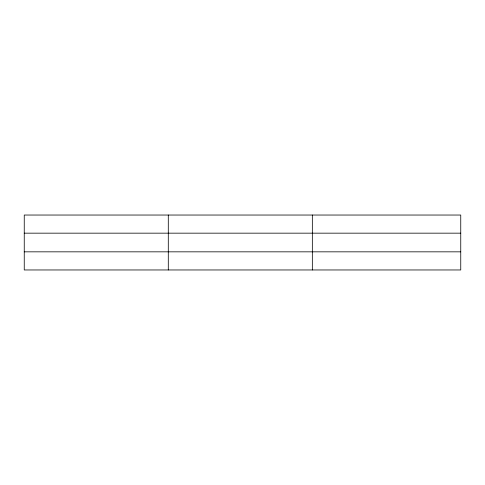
<?xml version="1.0" encoding="UTF-8"?>
<svg xmlns="http://www.w3.org/2000/svg" width="485" height="485" viewBox="0 0 485 485"><rect width="100%" height="100%" fill="white"/><g stroke="black" fill="none" stroke-linecap="round" stroke-linejoin="round"><path stroke-width="0.73" d="M168.295 269.963L168.295 215.037M312.34 269.963L312.34 215.037M460.75 233.164L460.75 215.037L24.25 215.037L24.25 269.963L460.75 269.963L460.75 233.164L24.25 233.164M24.25 251.836L460.75 251.836"/></g></svg>
